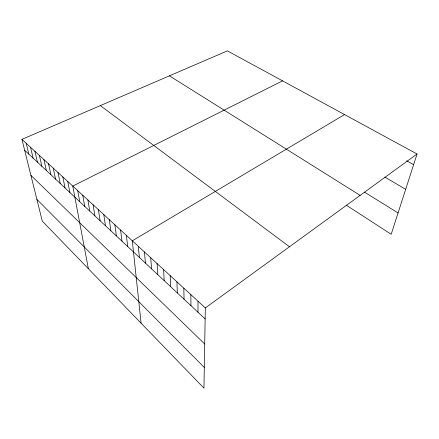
<?xml version="1.0" encoding="UTF-8"?>
<svg xmlns="http://www.w3.org/2000/svg" width="439" height="439" viewBox="0 0 439 439"><rect width="100%" height="100%" fill="white"/><g stroke="black" fill="none" stroke-linecap="round" stroke-linejoin="round"><path stroke-width="0.66" d="M197.978 312.244L198.016 301.214M21.95 139.366L205.331 307.937L203.954 388.136L42.292 221.119L21.95 139.366L227.407 50.864L417.05 154.007L391.193 234.283L346.3 205.178M205.331 307.937L417.05 154.007M344.544 114.574L132.298 240.802L141.089 323.186M282.546 80.853L72.77 186.081L88.376 268.734M406.662 160.778L413.62 164.658M384.849 177.076L405.669 189.341M364.447 192.112L398.063 212.953M169.416 75.843L360.128 195.393M100.339 105.596L289.488 246.756M24.65 150.209L205.145 318.944M30.9 175.342L204.711 344.006M36.887 199.388L204.311 367.427M26.203 143.273L28.853 154.138M30.521 147.246L33.128 158.133M34.911 151.279L37.469 162.194M39.373 155.384L41.881 166.315M43.911 159.549L46.364 170.508M48.52 163.791L50.919 174.766M53.207 168.099L55.55 179.096M57.975 172.478L60.258 183.497M62.821 176.939L65.043 187.969M67.754 181.472L69.911 192.518M77.725 190.636L79.744 201.715M82.762 195.267L84.716 206.357M87.888 199.975L89.765 211.082M93.101 204.766L94.906 215.884M98.402 209.644L100.13 220.773M103.802 214.605L105.448 225.745M109.3 219.659L110.858 230.804M114.892 224.801L116.368 235.952M120.588 230.036L121.971 241.192M126.388 235.37L127.678 246.526M138.318 246.334L139.404 257.49M144.447 251.97L145.43 263.12M150.698 257.715L151.57 268.86M157.069 263.57L157.826 274.704M163.56 269.541L164.197 280.664M170.184 275.626L170.694 286.738M176.933 281.833L177.318 292.928M183.82 288.165L184.067 299.239M190.844 294.624L190.954 305.676"/></g></svg>
